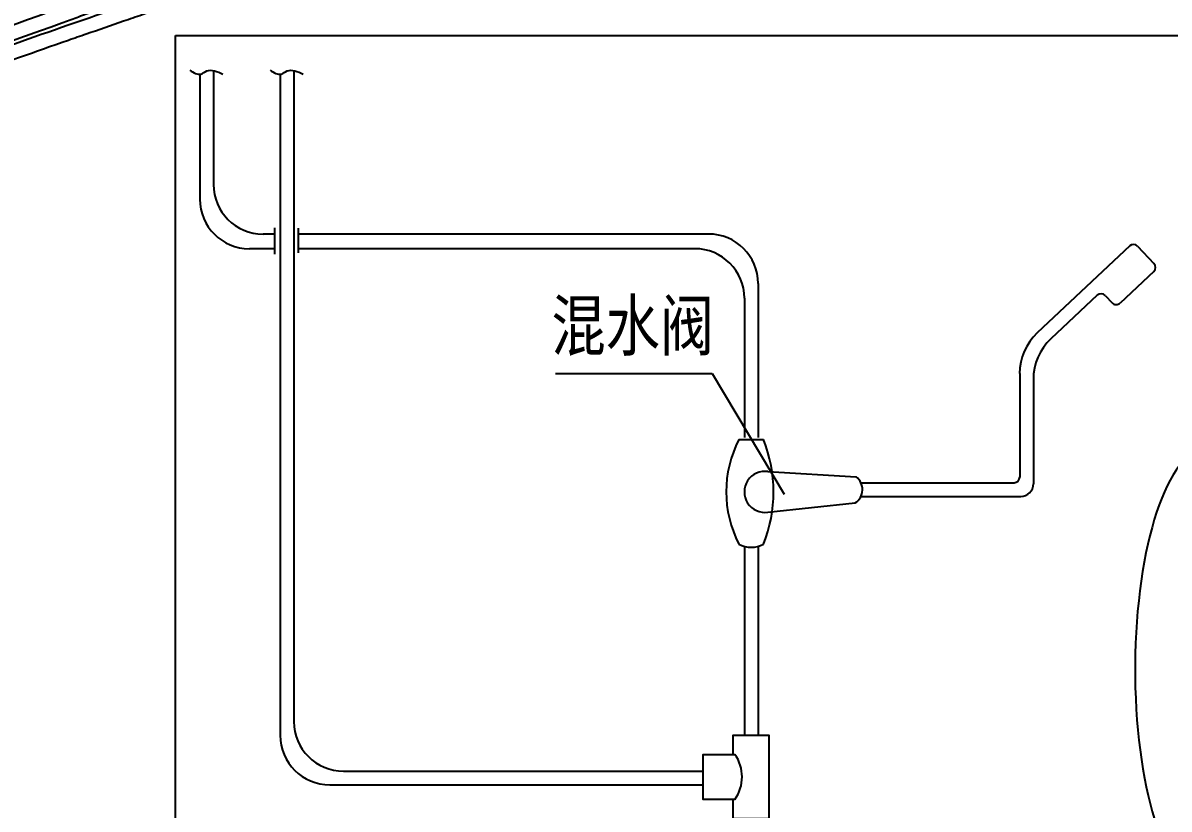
# Model space of a CAD drawing. Extents: x 27938 to 1507990, y 110129 to 923079.
# Drawn here: x 549727 to 560131, y 447037 to 454175 of the extents above; entities that cross this region are included whole.
import ezdxf

# ---------------------------------------------------------------- set-up
doc = ezdxf.new("R2010")
doc.units = 0
doc.header["$LTSCALE"] = 1000
doc.header["$MEASUREMENT"] = 0
doc.linetypes.add('DASH', pattern=[0.35, 0.25, -0.1])
doc.layers.add('太阳能', color=252, linetype='Continuous')
doc.layers.add('实线层', color=7, linetype='Continuous')
doc.styles.add('_TWT_DIM', font='', dxfattribs={"width": 0.8, "height": 3.5})
doc.styles.get('_TWT_DIM').set_extended_font_data('FangSong_GB2312')

msp = doc.modelspace()

# ---------------------------------------------------------------- linework, layer by layer
at = {"layer": '太阳能', "color": 1, "linetype": 'ByBlock', "lineweight": -3, "ltscale": 100}
for p, q in [((551456.2, 453743.3), (551456.2, 452708.7)), ((551332.2, 453709.8), (551332.2, 452575.1)), ((552011.6, 452314.5), (552011.6, 452074.5)), ((552224.9, 452311.5), (552224.9, 452086.5)), ((552011.6, 452258.7), (551906.2, 452258.7)), ((555949.7, 452258.7), (552224.9, 452258.7)), ((552011.6, 452125.1), (551782.3, 452125.1)), ((555825.4, 452125.1), (552224.9, 452125.1)), ((556399.7, 451808.7), (556399.7, 450412)), ((556275.5, 451675.1), (556275.5, 450412))]:
    msp.add_line(p, q, dxfattribs=at)
at = {"layer": '太阳能', "color": 5, "linetype": 'ByBlock', "lineweight": -3, "ltscale": 100}
for p, q in [((552186, 453743.2), (552186, 447831.3)), ((552062.1, 453709.8), (552062.1, 447707)), ((552636, 447381.2), (555899.9, 447381.2)), ((552512.1, 447256.9), (555899.9, 447256.9))]:
    msp.add_line(p, q, dxfattribs=at)
at = {"layer": '太阳能', "color": 0, "linetype": 'ByBlock', "lineweight": -3, "ltscale": 100}
for p, q in [((559773.7, 452150.8), (558934, 451360.6)), ((559845.4, 452148.6), (559993.8, 451990.8)), ((559991.6, 451919.2), (559685.4, 451631.1)), ((559478.9, 451702.7), (559058.3, 451306.9)), ((559550.5, 451700.5), (559613.8, 451633.2)), ((554561.3, 450992.4), (555984, 450992.4)), ((555984, 450992.4), (556636.3, 449896.6)), ((558774.5, 450991.5), (558774.5, 450051)), ((558898.7, 450937.7), (558898.7, 449991.2)), ((556226.2, 450391.9), (556449, 450391.9)), ((556489.8, 450101.6), (557291.4, 450053.7)), ((557333.5, 450000.3), (558723.8, 450000.3)), ((557332.9, 449876), (558783.5, 449876)), ((556489.8, 449733.3), (557281.5, 449816.8)), ((556275.5, 449422.9), (556275.5, 447708.8)), ((556399.7, 449422.9), (556399.7, 447708.8))]:
    msp.add_line(p, q, dxfattribs=at)
at = {"layer": '太阳能', "color": 0, "linetype": 'DASH', "lineweight": -3, "ltscale": 400}
msp.add_lwpolyline([(551111.4, 454059.9), (561737, 454059.9), (561737, 445024.2), (551111.4, 445024.2)], close=True, dxfattribs=at)
at = {"layer": '太阳能', "color": 0, "linetype": 'ByBlock', "lineweight": -3, "ltscale": 100}
for points in [[(556174.3, 447533.7), (556174.3, 447708.8), (556498.1, 447708.8), (556498.1, 446949.6), (556174.3, 446949.6), (556174.3, 447124.7)], [(556189.2, 447124.7), (555899.9, 447124.7), (555899.9, 447533.7), (556189.2, 447533.7)]]:
    msp.add_lwpolyline(points, dxfattribs=at)
at = {"layer": '太阳能', "color": 1, "linetype": 'ByBlock', "lineweight": -3, "ltscale": 100}
for centre, start, end in [((551906.2, 452708.7), 180, 270), ((551782.3, 452575.1), 180, 270), ((555949.7, 451808.7), 0, 90), ((555825.4, 451675.1), 0, 90)]:
    msp.add_arc(centre, 450, start, end, dxfattribs=at)
at = {"layer": '太阳能', "color": 0, "linetype": 'ByBlock', "lineweight": -3, "ltscale": 100}
for centre, radius, start, end in [((559808.4, 452113.8), 50.7, 43.25778, 133.25778), ((559956.9, 451956.1), 50.7, 313.25778, 43.25778), ((559513.6, 451665.7), 50.7, 43.25778, 133.25778), ((559650.7, 451668), 50.7, 223.25778, 313.25778), ((559281.3, 450991.5), 506.9, 133.25778, 180), ((559405.6, 450937.7), 506.9, 133.25778, 180), ((557138.4, 449917.5), 1028.2, 152.52284, 207.47716), ((555257.8, 449917.5), 1282.2, 338.28431, 21.71569), ((556461.6, 449917.5), 186.3, 81.29072, 278.70928), ((557200.7, 449938.9), 146.4, 303.51362, 51.6911), ((558723.8, 450051), 50.7, 270, 0), ((558783.5, 449991.2), 115.2, 270, 0), ((556337.6, 449645.5), 231.1, 241.17633, 298.82367), ((555899.9, 447329.2), 354.3, 324.75339, 35.24661)]:
    msp.add_arc(centre, radius, start, end, dxfattribs=at)
at = {"layer": '太阳能', "color": 5, "linetype": 'ByBlock', "lineweight": -3, "ltscale": 100}
for centre in [(552636, 447831.3), (552512.1, 447707)]:
    msp.add_arc(centre, 450, 180, 270, dxfattribs=at)
at = {"layer": '太阳能', "color": 0, "linetype": 'ByBlock', "lineweight": -3, "ltscale": 100, "extrusion": (0, 0, -1)}
msp.add_ellipse((560457.7, 448336.9), major_axis=(-13.4, -1970.8), ratio=0.3224906, dxfattribs=at)
at = {"layer": '太阳能', "color": 3, "linetype": 'ByBlock', "lineweight": -2, "ltscale": 100}
for points, knots in [([(545010, 450629.1), (545184.9, 450762.1), (545316.9, 450894), (545499, 451126.8), (545560.2, 451229), (545646.5, 451410.7), (545676, 451491.1), (545723.2, 451647.7), (545740.9, 451723.8), (545771.2, 451870.8), (545783.9, 451941.7), (545806.3, 452052), (545815.4, 452093.3), (545836, 452173.1), (545847.6, 452211.8), (545869.4, 452270.9), (545878.1, 452292.2), (545897.6, 452333.9), (545908.2, 452354.2), (545947.6, 452422.3), (545980.6, 452467.5), (546094.3, 452597.4), (546188.5, 452673.2), (546398.2, 452807.3), (546513.8, 452865.5), (546752.2, 452969.6), (546875.2, 453015.5), (547040, 453073.8), (547084.9, 453089.3), (547153.7, 453113), (547178.2, 453121.4), (547226.8, 453138.1), (547250.8, 453146.3), (547321.9, 453170.6), (547368.1, 453186.4), (547503.3, 453232.5), (547588.7, 453261.5), (547724, 453307.5), (547776.5, 453325.4), (547864.7, 453355.5), (547901.3, 453368), (547972, 453392.3), (548006.1, 453404.1), (548105.3, 453438.5), (548167.2, 453460.1), (548344, 453522.2), (548450.1, 453560.1), (548587.6, 453609.3), (548619.9, 453620.9), (548717.7, 453655.9), (548783.8, 453679.6), (548918.3, 453727.5), (548986.6, 453751.9), (549195.1, 453826.1), (549338.9, 453877), (549786.7, 454034.9), (550107.3, 454147.1), (550474.2, 454273.8), (550492.2, 454280.1), (550546.5, 454298.8), (550583, 454311.4), (550693.4, 454349.4), (550768.2, 454375.1), (550889, 454416.6), (550934.1, 454432), (551018.4, 454460.8), (551057.6, 454474.2), (551176, 454514.6), (551256.5, 454541.8), (551339.7, 454572), (551343.1, 454573.2), (551348.6, 454575.2), (551350.5, 454575.9), (551352.9, 454576.8), (551353.3, 454576.9), (551353.8, 454577.1), (551354, 454577.2), (551354.2, 454577.3), (551354.2, 454577.2), (551354.8, 454577.5), (551355.3, 454577.6), (551356.6, 454578.1), (551357.4, 454578.4), (551359.9, 454579.2), (551361.4, 454579.8), (551366.1, 454581.3), (551369.1, 454582.3), (551375.6, 454584.4), (551378.9, 454585.5), (551386.1, 454587.8), (551389.8, 454589.1), (551403.3, 454593.7), (551414.2, 454597.5), (551438.5, 454606.8), (551451.9, 454612.2), (551495.6, 454631.5), (551529.2, 454648.4), (551600.7, 454692.1), (551638.6, 454719), (551714.5, 454785), (551752.6, 454824.2), (551825.1, 454917.8), (551859.5, 454972.2), (551920.8, 455099.8), (551947.6, 455173), (551988.9, 455342.1), (552003.3, 455438.1), (552011.6, 455602.7), (552012.1, 455661.8), (552009.8, 455760.3)], [0, 0, 0, 0, 168.2877452, 168.2877452, 303.9043315, 303.9043315, 415.9152641, 415.9152641, 527.9261967, 527.9261967, 639.9371293, 639.9371293, 709.957103, 709.957103, 779.9770767, 779.9770767, 820.9794617, 820.9794617, 861.9818467, 861.9818467, 962.04195, 962.04195, 1167.4210451, 1167.4210451, 1372.8001403, 1372.8001403, 1578.1792354, 1578.1792354, 1655.921117, 1655.921117, 1699.8893966, 1699.8893966, 1743.8576763, 1743.8576763, 1831.7942355, 1831.7942355, 2007.6673541, 2007.6673541, 2127.0718623, 2127.0718623, 2217.0820898, 2217.0820898, 2307.0923174, 2307.0923174, 2487.1127725, 2487.1127725, 2847.1536827, 2847.1536827, 2958.5165635, 2958.5165635, 3181.242325, 3181.242325, 3403.9680866, 3403.9680866, 3849.4196097, 3849.4196097, 4740.3226559, 4740.3226559, 4786.1495273, 4786.1495273, 4877.80327, 4877.80327, 5061.1107555, 5061.1107555, 5168.5567994, 5168.5567994, 5260.1776558, 5260.1776558, 5443.4193686, 5443.4193686, 5451.2607076, 5451.2607076, 5455.8272227, 5455.8272227, 5456.7059012, 5456.7059012, 5457.098063, 5457.098063, 5457.2448858, 5457.2448858, 5457.7034881, 5457.7034881, 5458.6206928, 5458.6206928, 5460.4551022, 5460.4551022, 5464.4095485, 5464.4095485, 5468.3639947, 5468.3639947, 5472.318441, 5472.318441, 5481.6763084, 5481.6763084, 5491.0341759, 5491.0341759, 5510.0077533, 5510.0077533, 5528.9813308, 5528.9813308, 5547.9549083, 5547.9549083, 5566.9284857, 5566.9284857, 5585.9020632, 5585.9020632, 5604.8756406, 5604.8756406, 5614.5668819, 5614.5668819, 5614.5668819, 5614.5668819]), ([(545089, 450525.2), (545194.1, 450605.1), (545285.1, 450685.2), (545443.1, 450845.2), (545510.1, 450925.1), (545623.8, 451083.7), (545670.5, 451162.3), (545747.9, 451316.7), (545778.6, 451392.5), (545828.5, 451539.5), (545847.7, 451610.7), (545879.6, 451747.1), (545892.4, 451812.3), (545916, 451935.4), (545927, 451993.3), (545948.1, 452086.7), (545957.6, 452124), (545979.3, 452193.7), (545991.4, 452226.1), (546011.5, 452269.5), (546018.1, 452282.5), (546032.2, 452308.3), (546039.7, 452320.9), (546063.6, 452358.4), (546081.4, 452382.6), (546130.9, 452442.6), (546165.1, 452477.5), (546241, 452544.2), (546282.6, 452576), (546371.9, 452636.6), (546419.5, 452665.5), (546519.4, 452720.3), (546571.6, 452746.3), (546711.3, 452810.8), (546801.2, 452847.2), (546982.1, 452915.5), (547073.1, 452947.2), (547184.6, 452985.6), (547207.4, 452993.4), (547252.4, 453008.9), (547274.7, 453016.5), (547340.8, 453039.2), (547383.9, 453053.9), (547510.3, 453097), (547590.5, 453124.2), (547725.9, 453170.3), (547782.7, 453189.6), (547884.8, 453224.4), (547930.7, 453240.1), (548060.5, 453284.7), (548139.1, 453312), (548278.6, 453360.9), (548340.4, 453382.7), (548476, 453430.8), (548548.4, 453456.7), (548650.6, 453493.3), (548680.7, 453504.1), (548771.8, 453536.7), (548833.3, 453558.7), (549020.8, 453625.6), (549149.6, 453671.4), (549549, 453813), (549832.8, 453912.8), (550192.7, 454038.2), (550246.9, 454057), (550411.8, 454114.2), (550524.5, 454153.2), (550696, 454212.3), (550752.4, 454231.7), (550923.7, 454290.5), (551040.8, 454330.6), (551238.9, 454398.2), (551319, 454425.4), (551469.3, 454480.4), (552178.3, 454654), (552140.3, 455729)], [0, 0, 0, 0, 96.6998358, 96.6998358, 193.3996717, 193.3996717, 290.0995075, 290.0995075, 386.7993433, 386.7993433, 483.4991791, 483.4991791, 580.199015, 580.199015, 676.8988508, 676.8988508, 748.2443499, 748.2443499, 819.589849, 819.589849, 851.1683359, 851.1683359, 882.7468227, 882.7468227, 945.9037964, 945.9037964, 1043.6173091, 1043.6173091, 1141.3308219, 1141.3308219, 1239.0443346, 1239.0443346, 1336.7578474, 1336.7578474, 1493.4771237, 1493.4771237, 1650.1964, 1650.1964, 1690.8643523, 1690.8643523, 1731.5323045, 1731.5323045, 1812.8682091, 1812.8682091, 1975.5400183, 1975.5400183, 2102.0373651, 2102.0373651, 2213.3587224, 2213.3587224, 2430.641095, 2430.641095, 2624.350793, 2624.350793, 2871.5467528, 2871.5467528, 2975.1174653, 2975.1174653, 3182.2588902, 3182.2588902, 3596.5417401, 3596.5417401, 4425.1074398, 4425.1074398, 4569.9247995, 4569.9247995, 4859.559519, 4859.559519, 4998.7221439, 4998.7221439, 5277.0473938, 5277.0473938, 5457.2446781, 5457.2446781, 5614.5668819, 5614.5668819, 5614.5668819, 5614.5668819])]:
    msp.add_open_spline(points, degree=3, knots=knots, dxfattribs=at)
at = {"layer": '太阳能', "color": 6, "linetype": 'ByBlock', "lineweight": -3, "ltscale": 100}
msp.add_open_spline([(545284.1, 451092.7), (545476.6, 452020.7), (545811.2, 452673.9), (546190.7, 452984.7), (546969.1, 453249.9), (547990.5, 453602), (549488, 454081.4), (551387.3, 454808.9), (551376.8, 455368.7)], degree=3, knots=[0, 0, 0, 0, 820.8705621, 1667.6000615, 2188.4604736, 2974.6402932, 5277.9697906, 6479.4518001, 6479.4518001, 6479.4518001, 6479.4518001], dxfattribs=at)
at = {"layer": '太阳能', "color": 6, "linetype": 'ByBlock', "lineweight": -2, "ltscale": 100}
msp.add_open_spline([(545414.9, 451065.6), (545473, 451345.6), (545528.3, 451568.7), (545615.5, 451866.6), (545648.8, 451966), (545708, 452122), (545734.1, 452183), (545785, 452289.9), (545809.7, 452335.8), (545850.1, 452404.2), (545866.1, 452429.4), (545888.6, 452463.2), (545895.2, 452472.9), (545909, 452492.8), (545916.1, 452502.9), (545930.3, 452522.6), (545937.4, 452532.1), (545958.4, 452560), (545972.2, 452577.6), (546013.4, 452627.4), (546040.5, 452656.9), (546096, 452710.8), (546124.4, 452735.2), (546184.7, 452780.9), (546216.7, 452802.3), (546286.5, 452843.6), (546324.4, 452863.5), (546383.3, 452891.5), (546401.2, 452899.6), (546438.3, 452915.9), (546457.5, 452924), (546539.6, 452957.7), (546607.3, 452983), (546746, 453032.7), (546817, 453057.1), (546909.1, 453088.6), (546931.8, 453096.3), (546976.6, 453111.7), (546998.7, 453119.2), (547064.4, 453141.7), (547107.3, 453156.4), (547234, 453199.8), (547315.9, 453227.9), (547458.1, 453276.4), (547518.5, 453296.9), (547621.6, 453331.8), (547663.8, 453346), (547749.3, 453374.7), (547792.6, 453389.2), (547923.7, 453433), (548013.2, 453462.8), (548288.6, 453554.6), (548481.7, 453618.9), (549096.5, 453826.7), (549554.2, 453984.7), (550124.7, 454192.7), (550169.8, 454209.1), (550261, 454242.7), (550307.3, 454259.7), (550446.1, 454312), (550539.5, 454348.5), (550723.3, 454427.7), (550813.7, 454470.3), (550966.2, 454553.8), (551030, 454592.9), (551150.1, 454678.1), (551206.5, 454724.4), (551293.9, 454811.5), (551327.5, 454850.1), (551387.8, 454932.8), (551414.5, 454976.8), (551458.9, 455070.4), (551476.7, 455120), (551501.7, 455223.9), (551508.8, 455278.3), (551510.6, 455346.6), (551510.6, 455358.9), (551510.4, 455371.2)], degree=3, knots=[0, 0, 0, 0, 250.0608214, 250.0608214, 413.6582295, 413.6582295, 550.4430335, 550.4430335, 687.2278375, 687.2278375, 777.903846, 777.903846, 815.5089383, 815.5089383, 856.2730015, 856.2730015, 897.0370648, 897.0370648, 978.5651913, 978.5651913, 1140.0223861, 1140.0223861, 1301.479581, 1301.479581, 1462.9367759, 1462.9367759, 1624.3939708, 1624.3939708, 1690.743116, 1690.743116, 1757.0922611, 1757.0922611, 1965.771098, 1965.771098, 2174.4499349, 2174.4499349, 2243.5306731, 2243.5306731, 2312.6114112, 2312.6114112, 2450.7728876, 2450.7728876, 2727.0958402, 2727.0958402, 2932.6833202, 2932.6833202, 3073.5002141, 3073.5002141, 3214.3171081, 3214.3171081, 3495.9508959, 3495.9508959, 4059.2184716, 4059.2184716, 5185.753623, 5185.753623, 5281.2859846, 5281.2859846, 5376.8183462, 5376.8183462, 5565.562543, 5565.562543, 5754.3067398, 5754.3067398, 5899.3992032, 5899.3992032, 6044.4916666, 6044.4916666, 6147.6593746, 6147.6593746, 6250.8270826, 6250.8270826, 6353.9947906, 6353.9947906, 6457.1624985, 6457.1624985, 6479.4518001, 6479.4518001, 6479.4518001, 6479.4518001], dxfattribs=at)
at = {"layer": '实线层', "lineweight": -2}
for points in [[(551241, 453745.8), (551341.8, 453711.6), (551395.4, 453739.4), (551541.2, 453709.4)], [(551970.6, 453745.8), (552071.3, 453711.6), (552124.9, 453739.4), (552270.7, 453709.4)]]:
    msp.add_spline(points, degree=3, dxfattribs=at)

# ---------------------------------------------------------------- texts
at = {"layer": '太阳能', "color": 0, "linetype": 'ByBlock', "lineweight": -3, "ltscale": 100, "insert": (554523.1, 451654.1), "char_height": 451.721, "width": 3489.128, "attachment_point": 1, "style": '_TWT_DIM'}
msp.add_mtext('{\\fFangSong|b0|i0|c134|p49;混水阀}', dxfattribs=at)

doc.saveas('drawing.dxf')
